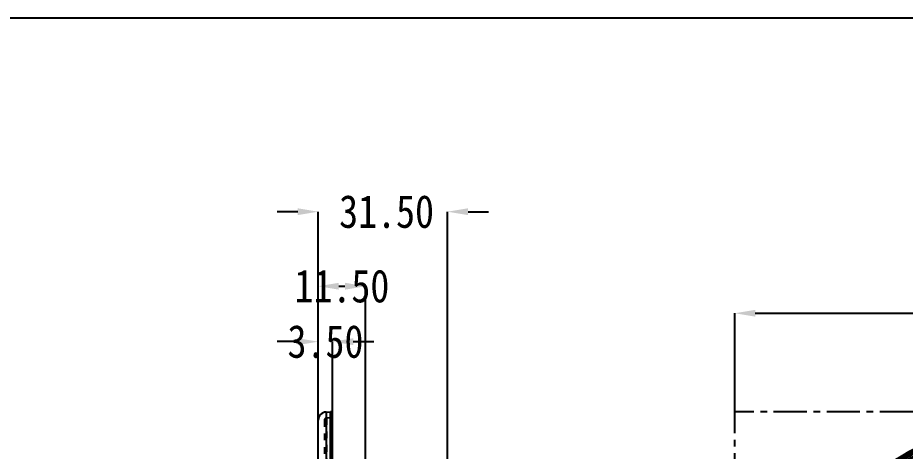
# Model space of a CAD drawing. Header units: millimetres. Extents: x -840 to 1682, y -9216 to -2117.
# Drawn here: x -201.2 to 15.1, y -2414.3 to -2308.7 of the extents above; entities that cross this region are included whole.
import ezdxf

# ---------------------------------------------------------------- set-up
doc = ezdxf.new("R2010")
doc.units = ezdxf.units.MM
doc.header["$LTSCALE"] = 16.335
doc.header["$PDMODE"] = 3
doc.header["$PDSIZE"] = 8
doc.linetypes.add('CENTER', pattern=[0.6, 0.375, -0.075, 0.075, -0.075])
doc.linetypes.add('HIDDEN', pattern=[0.2, 0.1, -0.1])
doc.layers.get('0').update_dxf_attribs({"linetype": 'CONTINUOUS'})
doc.layers.get('Defpoints').update_dxf_attribs({"linetype": 'CONTINUOUS'})
doc.layers.add('DEFAULT_2', color=8, linetype='HIDDEN')
doc.styles.get("Standard").update_dxf_attribs({"font": 'txt', "width": 0.85})
doc.dimstyles.get("Standard").update_dxf_attribs({"dimtxt": 3.5, "dimasz": 3.5, "dimexe": 0.18, "dimexo": 0.0625, "dimgap": 0.09, "dimtad": 1, "dimdsep": 46, "dimtxsty": 'Standard', "dimcen": 0.09, "dimadec": 0, "dimazin": 0, "dimtol": 1, "dimtp": 0.01, "dimtm": 0.01, "dimtfac": 1, "dimtofl": 0, "dimtmove": 0, "dimatfit": 3, "dimfxl": 0, "dimtolj": 1, "dimarcsym": 0})

# ---------------------------------------------------------------- blocks, each defined once
blk = doc.blocks.new('*D494')
at = {"color": 0, "lineweight": -2}
for p, q in [((-26.47, -2404.68), (-26.47, -2380.67)), ((-21.47, -2380.67), (86.8, -2380.67)), ((270.84, -2380.67), (117.58, -2380.67)), ((275.84, -2404.68), (275.84, -2380.67))]:
    blk.add_line(p, q, dxfattribs=at)
at = {"color": 0}
for points in [[(-21.47, -2379.84), (-21.47, -2381.5), (-26.47, -2380.67)], [(270.84, -2379.84), (270.84, -2381.5), (275.84, -2380.67)]]:
    blk.add_solid(points, dxfattribs=at)
at = {"layer": 'Defpoints', "color": 0}
for p in [(-26.47, -2380.67), (-26.47, -2404.68), (275.84, -2404.68, 0)]:
    blk.add_point(p, dxfattribs=at)
at = {"color": 0, "insert": (102.19, -2380.67), "char_height": 8, "attachment_point": 5}
blk.add_mtext('\\A1;302.31', dxfattribs=at)
blk = doc.blocks.new('*D496')
at = {"color": 0, "lineweight": -2}
for p, q in [((-132.96, -2387.59), (-137.96, -2387.59)), ((-127.96, -2410.74), (-127.96, -2387.59)), ((-124.46, -2410.74), (-124.46, -2387.59)), ((-119.46, -2387.59), (-114.46, -2387.59))]:
    blk.add_line(p, q, dxfattribs=at)
at = {"color": 0}
for points in [[(-132.96, -2386.76), (-132.96, -2388.43), (-127.96, -2387.59)], [(-119.46, -2386.76), (-119.46, -2388.43), (-124.46, -2387.59)]]:
    blk.add_solid(points, dxfattribs=at)
at = {"layer": 'Defpoints', "color": 0}
for p in [(-127.96, -2387.59), (-127.96, -2410.74), (-124.46, -2410.74)]:
    blk.add_point(p, dxfattribs=at)
at = {"color": 0, "insert": (-126.21, -2387.59), "char_height": 8, "attachment_point": 5}
blk.add_mtext('\\A1;3.50', dxfattribs=at)
blk = doc.blocks.new('*D497')
at = {"color": 0, "lineweight": -2}
for p, q in [((-127.96, -2424.65), (-127.96, -2374.09)), ((-122.96, -2374.09), (-121.46, -2374.09)), ((-116.46, -2420.7), (-116.46, -2374.09))]:
    blk.add_line(p, q, dxfattribs=at)
at = {"color": 0}
for points in [[(-122.96, -2373.25), (-122.96, -2374.92), (-127.96, -2374.09)], [(-121.46, -2373.25), (-121.46, -2374.92), (-116.46, -2374.09)]]:
    blk.add_solid(points, dxfattribs=at)
at = {"layer": 'Defpoints', "color": 0}
for p in [(-116.46, -2374.09), (-116.46, -2420.7), (-127.96, -2424.65)]:
    blk.add_point(p, dxfattribs=at)
at = {"color": 0, "insert": (-122.21, -2374.09), "char_height": 8, "attachment_point": 5}
blk.add_mtext('\\A1;11.50', dxfattribs=at)
blk = doc.blocks.new('*D508')
at = {"color": 0, "lineweight": -2}
for p, q in [((-132.96, -2355.93), (-137.96, -2355.93)), ((-127.96, -2399.37), (-127.96, -2355.93)), ((-96.46, -2469.35), (-96.46, -2355.93)), ((-91.46, -2355.93), (-86.46, -2355.93))]:
    blk.add_line(p, q, dxfattribs=at)
at = {"color": 0}
for points in [[(-132.96, -2355.1), (-132.96, -2356.76), (-127.96, -2355.93)], [(-91.46, -2355.1), (-91.46, -2356.76), (-96.46, -2355.93)]]:
    blk.add_solid(points, dxfattribs=at)
at = {"layer": 'Defpoints', "color": 0}
for p in [(-127.96, -2355.93), (-127.96, -2399.37), (-96.46, -2469.35)]:
    blk.add_point(p, dxfattribs=at)
at = {"color": 0, "insert": (-111.32, -2355.93), "char_height": 8, "attachment_point": 5}
blk.add_mtext('\\A1;31.50', dxfattribs=at)

msp = doc.modelspace()

# ---------------------------------------------------------------- linework, layer by layer
at = {"color": 7, "linetype": 'Continuous'}
for p, q in [((-126.068, -2404.732), (-124.99, -2404.675)), ((-126.068, -2404.732), (-126.068, -2616.931)), ((-124.99, -2616.987), (-124.99, -2404.675)), ((-124.463, -2616.488), (-124.463, -2405.175)), ((-127.963, -2614.933), (-127.963, -2406.729))]:
    msp.add_line(p, q, dxfattribs=at)
at = {"color": 1, "linetype": 'CENTER', "ltscale": 1.320531}
for p in [(-26.47, -2616.987, 0), (275.842, -2404.675, 0)]:
    msp.add_line(p, (-26.47, -2404.675), dxfattribs=at)
msp.add_lwpolyline([(-589.987, -2308.684), (363.744, -2308.684), (363.744, -2703.581), (-589.987, -2703.581)], close=True)
at = {"color": 7, "linetype": 'Continuous'}
for centre, radius, start, end in [((-125.963, -2406.729), 2, 93, 180), ((-124.963, -2405.175), 0.5, 0, 93), ((54.686, -2485.831), 81.156, 90, 180), ((54.686, -2485.831), 80.657, 90, 180), ((54.686, -2485.831), 80.158, 90, 180), ((54.686, -2485.831), 79.659, 90, 180), ((54.686, -2485.831), 79.603, 90, 180), ((54.686, -2485.831), 79.104, 90, 180)]:
    msp.add_arc(centre, radius, start, end, dxfattribs=at)
at = {"layer": 'DEFAULT_2', "color": 8, "linetype": 'HIDDEN'}
for p, q in [((-126.463, -2406.727), (-126.463, -2614.935)), ((-124.937, -2406.173), (-125.99, -2406.228)), ((-125.99, -2406.228), (-125.99, -2615.435)), ((-124.937, -2406.173), (-124.937, -2615.49))]:
    msp.add_line(p, q, dxfattribs=at)
for centre, radius, start, end in [((54.686, -2485.831), 81.099, 90, 180), ((-125.963, -2406.727), 0.5, 93, 180), ((-124.963, -2405.673), 0.5, 273, 360)]:
    msp.add_arc(centre, radius, start, end, dxfattribs=at)

# ---------------------------------------------------------------- dimensions: what is measured, and where the dimension line sits
for base, p1, p2, picture, middle in [((-127.963, -2355.931), (-96.463, -2469.348), (-127.963, -2399.368), '*D508', (-111.317, -2355.931)), ((-116.463, -2374.088), (-127.963, -2424.648), (-116.463, -2420.702), '*D497', (-122.213, -2374.088)), ((-26.47, -2380.672), (275.842, -2404.675, 0), (-26.47, -2404.675), '*D494', (102.191, -2380.672)), ((-127.963, -2387.592), (-124.463, -2410.736), (-127.963, -2410.736), '*D496', (-126.213, -2387.592))]:
    dim = msp.add_linear_dim(base=base, p1=p1, p2=p2, dimstyle='Standard', override={"dimtxt": 8, "dimasz": 5, "dimexe": 0, "dimexo": 0, "dimtad": 0, "dimzin": 0, "dimcen": 2.673, "dimtol": 0, "dimtzin": 0})
    dim.commit()
    dim.dimension.update_dxf_attribs({"geometry": picture, "text_midpoint": middle, "dimtype": 160})

doc.saveas('drawing.dxf')
